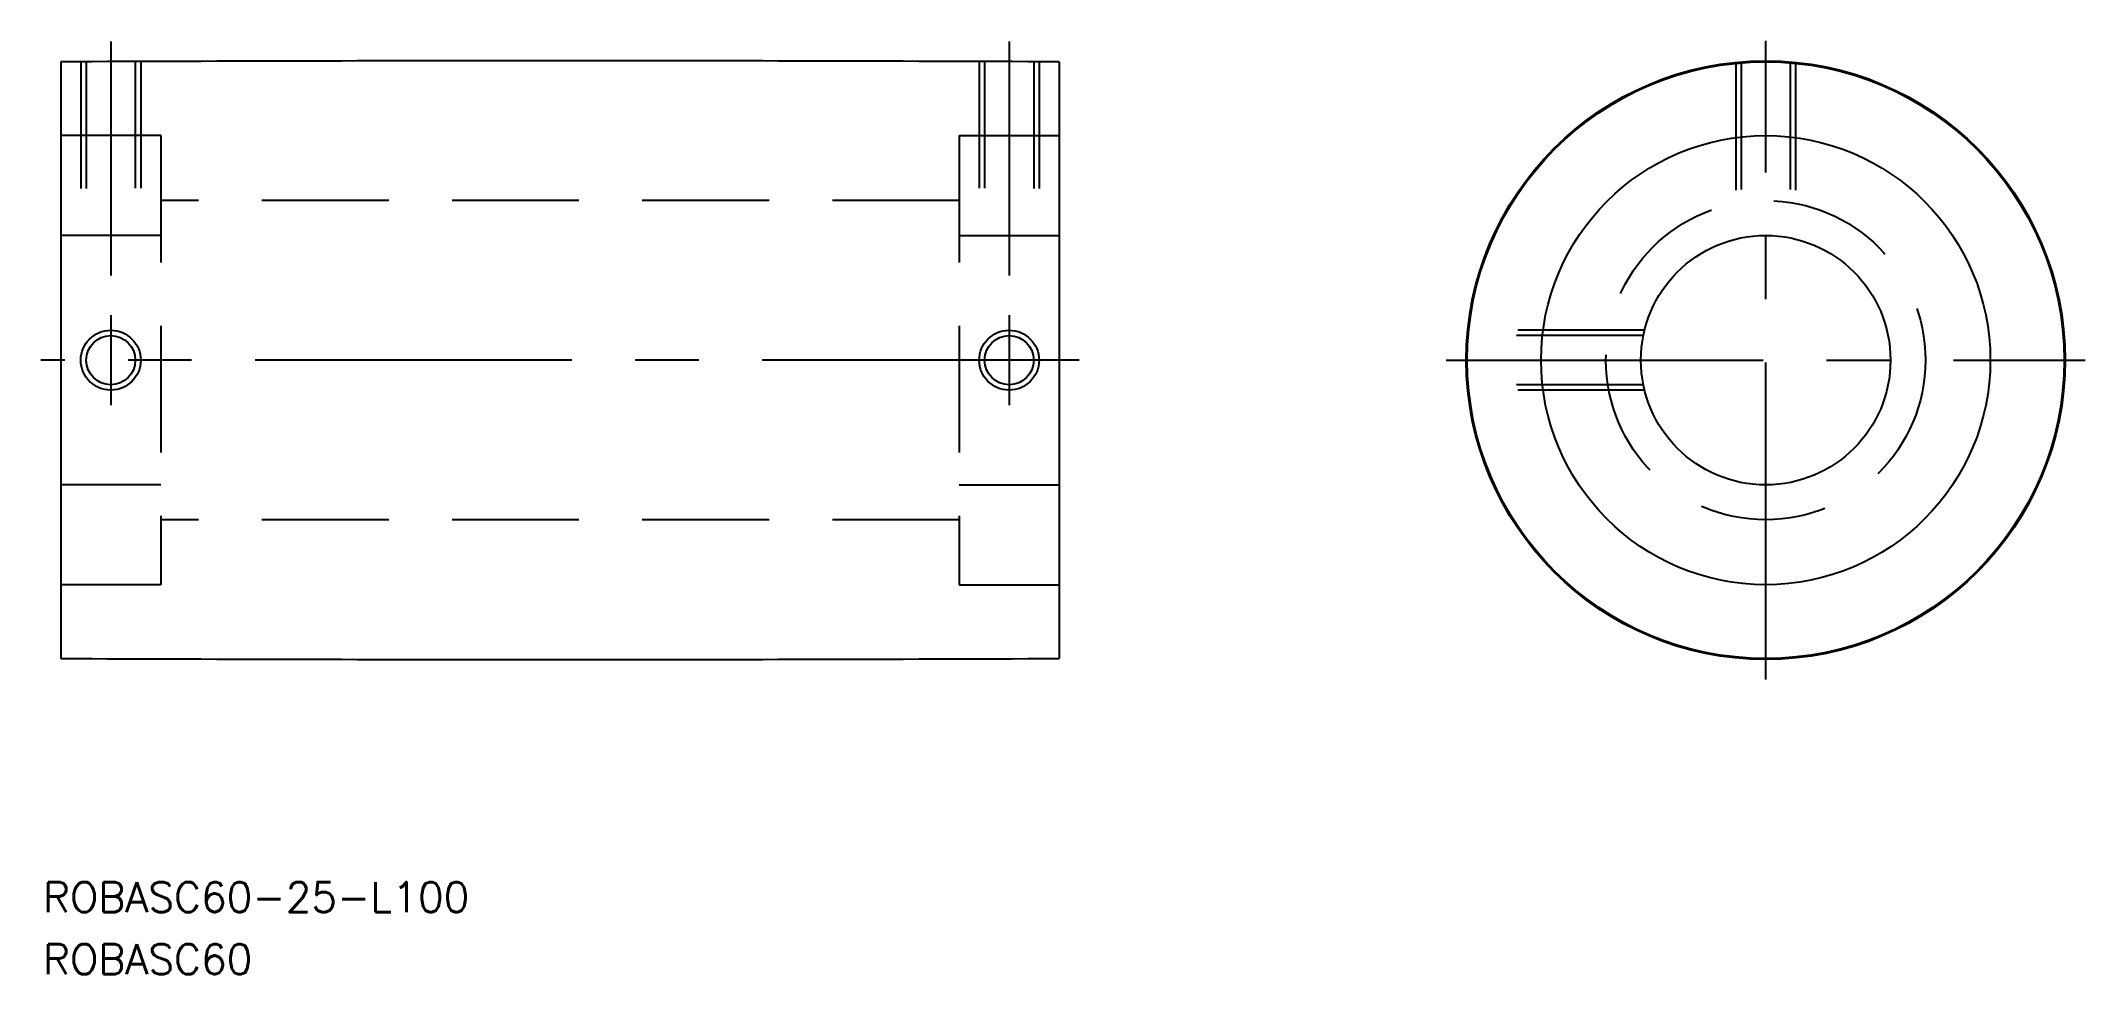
# Model space of a CAD drawing. Extents: x 148 to 353, y -62 to 32.
import ezdxf

# ---------------------------------------------------------------- set-up
doc = ezdxf.new("R2010")
doc.units = 0
doc.linetypes.add('CENTER', pattern=[50.8, 31.75, -6.35, 6.35, -6.35])
doc.linetypes.add('DASHED', pattern=[19.05, 12.7, -6.35])
doc.layers.get('0').update_dxf_attribs({"linetype": 'CONTINUOUS'})
doc.layers.add('CENTER', color=1, linetype='CONTINUOUS')
doc.styles.get("Standard").update_dxf_attribs({"font": 'txt.shx', "height": 3, "bigfont": 'bigfont.shx'})

# ---------------------------------------------------------------- blocks, each defined once
blk = doc.blocks.new('*U11')
at = {"color": 7, "linetype": 'CONTINUOUS'}
blk.add_text('ROBASC60-25-L100', height=3, dxfattribs=at).set_placement((148.23, -55.31))
blk = doc.blocks.new('*U12')
at = {"color": 7, "linetype": 'CONTINUOUS'}
blk.add_text('ROBASC60', height=3, dxfattribs=at).set_placement((148.23, -61.53))

msp = doc.modelspace()

# ---------------------------------------------------------------- linework, layer by layer
at = {"color": 7, "linetype": 'CONTINUOUS'}
for p, q in [((150, 29.9), (150, -29.9)), ((250, 29.9), (250, -29.9))]:
    msp.add_line(p, q, dxfattribs=at)
at = {"color": 3, "linetype": 'DASHED'}
for p, q in [((152, 29.91), (152, 12.5)), ((152.54, 29.91), (152.54, 12.5)), ((157.46, 29.93), (157.46, 12.5)), ((158, 29.93), (158, 12.5)), ((242, 29.93), (242, 12.5)), ((242.54, 29.93), (242.54, 12.5)), ((247.46, 29.91), (247.46, 12.5)), ((248, 29.91), (248, 12.5)), ((317.79, 29.75), (317.79, 12.13)), ((318.33, 29.8), (318.33, 12.26)), ((323.25, 29.8), (323.25, 12.26)), ((323.79, 29.75), (323.79, 12.13)), ((160, 22.5), (150, 22.5)), ((160, 22.5), (160, -22.5)), ((240, 22.5), (240, -22.5)), ((240, 22.5), (250, 22.5)), ((240, 16), (160, 16)), ((160, 12.5), (150, 12.5)), ((240, 12.5), (250, 12.5)), ((308.53, 2.46), (290.99, 2.46)), ((308.65, 3), (291.04, 3)), ((308.53, -2.46), (290.99, -2.46)), ((308.65, -3), (291.04, -3)), ((160, -12.5), (150, -12.5)), ((240, -12.5), (250, -12.5)), ((240, -16), (160, -16)), ((160, -22.5), (150, -22.5)), ((240, -22.5), (250, -22.5))]:
    msp.add_line(p, q, dxfattribs=at)
at = {"color": 7, "linetype": 'CONTINUOUS'}
for centre, radius in [((320.79, 0), 30), ((320.79, 0), 29.9), ((320.79, 0), 22.5), ((320.79, 0), 12.5), ((155, 0), 2.46), ((245, 0), 2.46)]:
    msp.add_circle(centre, radius, dxfattribs=at)
at = {"color": 3, "linetype": 'DASHED'}
msp.add_circle((320.79, 0), 16, dxfattribs=at)
at = {"color": 3, "linetype": 'CONTINUOUS'}
for centre in [(155, 0), (245, 0)]:
    msp.add_circle(centre, 3, dxfattribs=at)
at = {"color": 7, "linetype": 'CONTINUOUS'}
for centre, start, end in [((200, -12470.05), 89.770817, 90.229183), ((200, 12470.05), 269.770817, 270.229183)]:
    msp.add_arc(centre, 12500.05, start, end, dxfattribs=at)
at = {"layer": 'CENTER', "color": 1, "linetype": 'CENTER'}
for p, q in [((155, 31.92), (155, 8.5)), ((245, 31.92), (245, 8.5)), ((320.79, -32), (320.79, 32)), ((155, 4.5), (155, -4.5)), ((245, 4.5), (245, -4.5)), ((252, 0), (148, 0)), ((288.79, 0), (352.79, 0))]:
    msp.add_line(p, q, dxfattribs=at)

# ---------------------------------------------------------------- block references
at = {"color": 7, "linetype": 'CONTINUOUS'}
for name in ['*U11', '*U12']:
    msp.add_blockref(name, (0, 0), dxfattribs=at)

doc.saveas('drawing.dxf')
